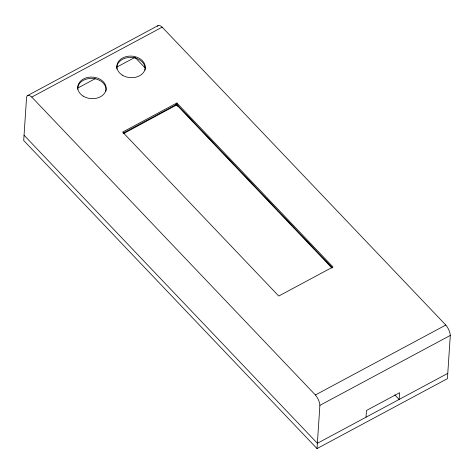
<?xml version="1.0" encoding="UTF-8"?>
<svg xmlns="http://www.w3.org/2000/svg" width="474" height="474" viewBox="0 0 474 474"><rect width="100%" height="100%" fill="white"/><g stroke="black" fill="none" stroke-linecap="round" stroke-linejoin="round"><path stroke-width="0.71" d="M124.135 133.058L124.17 132.524L123.483 133.662L175.096 105.732L176.423 105.465L177.703 105.921L331.948 268.041L331.67 267.022L331.634 267.549M123.655 133.431L123.69 132.904M123.874 133.23L123.91 132.696M175.096 105.732L175.131 105.198L176.458 104.938L177.738 105.388L177.934 106.129M175.398 105.595L175.433 105.068M175.724 105.506L175.759 104.979M176.073 105.459L176.109 104.932M176.423 105.465L176.458 104.938M332.369 267.757L176.761 104.327L176.849 103L122.63 132.08L278.753 296.049L332.967 266.975L176.849 103M176.778 105.512L176.808 104.985M177.11 105.607L177.146 105.08M177.424 105.743L177.46 105.216M177.703 105.921L177.738 105.388M317.023 448.582L319.891 405.353A9.148 3.792 61.8 0 0 315.4 394.978L31.77 97.087A9.148 3.792 61.8 0 0 26.574 97.288L23.7 140.517L317.023 448.582L447.426 378.649L450.3 335.42A9.148 3.792 61.8 0 0 445.809 325.04L162.173 27.154A9.148 3.792 61.8 0 0 157.332 26.325M331.818 267.786L331.853 267.259M366.017 417.203L366.461 410.484L399.582 392.721L399.138 399.44L394.777 394.86M27.539 95.6L157.943 25.667M31.77 97.087L162.173 27.154M77.635 88.123L95.244 78.678M116.758 67.142L134.367 57.698M123.187 133.052L176.761 104.327M315.4 394.978L445.809 325.04M319.891 405.353L450.3 335.42M447.782 373.358L317.373 443.291L24.05 135.226M135.019 57.348L145.216 68.06M77.659 89.343A14.232 10.789 3.8 0 1 92.543 78.435A14.232 10.789 3.8 0 1 105.921 91.168M116.859 69.068A14.232 10.789 3.8 0 1 131.197 57.431A14.232 10.789 3.8 0 1 145.044 70.193M83.122 96.092A14.232 10.789 3.8 0 0 106.01 89.847A14.232 10.789 3.8 0 0 86.712 77.695A14.232 10.789 3.8 0 0 83.122 96.092M122.245 75.111A14.232 10.789 3.8 0 0 145.133 68.866A14.232 10.789 3.8 0 0 125.829 56.714A14.232 10.789 3.8 0 0 122.245 75.111"/></g></svg>
